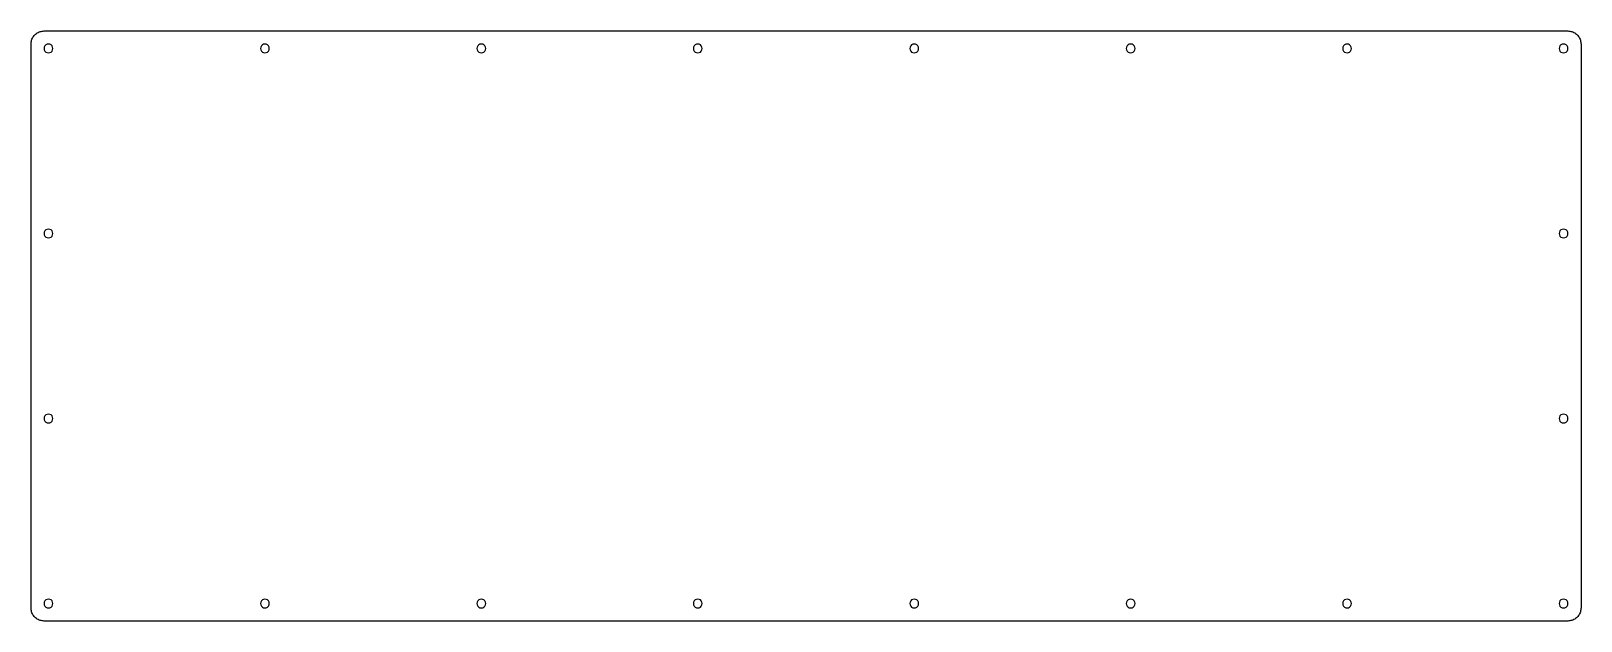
# Model space of a CAD drawing. Extents: x 0 to 355, y 0 to 135.
import ezdxf

# ---------------------------------------------------------------- set-up
doc = ezdxf.new("R2010")
doc.units = 0
doc.layers.get('0').update_dxf_attribs({"linetype": 'CONTINUOUS'})

msp = doc.modelspace()

# ---------------------------------------------------------------- linework, layer by layer
at = {"color": 0}
for p, q in [((1.33119, 134.8), (1.52687, 134.929)), ((1.52687, 134.929), (1.73357, 135.045)), ((1.73357, 135.045), (1.94717, 135.143)), ((1.94717, 135.143), (2.16765, 135.225)), ((2.16765, 135.225), (2.39503, 135.289)), ((2.39503, 135.289), (2.62516, 135.336)), ((2.62516, 135.336), (2.85943, 135.362)), ((2.85943, 135.362), (3.09507, 135.371)), ((3.09507, 135.371), (351.896, 135.371)), ((351.896, 135.371), (352.132, 135.362)), ((352.132, 135.362), (352.366, 135.336)), ((352.366, 135.336), (352.596, 135.289)), ((352.596, 135.289), (352.824, 135.225)), ((352.824, 135.225), (353.046, 135.143)), ((353.046, 135.143), (353.258, 135.045)), ((353.258, 135.045), (353.466, 134.929)), ((353.466, 134.929), (353.66, 134.8)), ((0.095085, 132.372), (0.104731, 132.607)), ((0.095085, 3.30867), (0.095085, 132.372)), ((0.104731, 132.607), (0.130914, 132.842)), ((0.130914, 132.842), (0.177767, 133.072)), ((0.177767, 133.072), (0.241157, 133.299)), ((0.241157, 133.299), (0.323839, 133.519)), ((0.323839, 133.519), (0.421679, 133.733)), ((0.421679, 133.733), (0.537436, 133.94)), ((0.537436, 133.94), (0.666972, 134.136)), ((0.666972, 134.136), (0.813043, 134.32)), ((0.813043, 134.32), (0.972894, 134.494)), ((0.972894, 134.494), (1.14653, 134.654)), ((1.14653, 134.654), (1.33119, 134.8)), ((3.14331, 131.681), (3.09507, 131.371)), ((3.09507, 131.371), (3.14331, 131.063)), ((3.28386, 131.96), (3.14331, 131.681)), ((3.50711, 132.183), (3.28386, 131.96)), ((3.78548, 132.323), (3.50711, 132.183)), ((4.09554, 132.372), (3.78548, 132.323)), ((4.40422, 132.323), (4.09554, 132.372)), ((4.68256, 132.183), (4.40422, 132.323)), ((4.90442, 131.96), (4.68256, 132.183)), ((5.04638, 131.681), (4.90442, 131.96)), ((5.09598, 131.371), (5.04638, 131.681)), ((5.04638, 131.063), (5.09598, 131.371)), ((52.6867, 131.681), (52.6383, 131.371)), ((52.6383, 131.371), (52.6867, 131.063)), ((52.8285, 131.96), (52.6867, 131.681)), ((53.0504, 132.183), (52.8285, 131.96)), ((53.3287, 132.323), (53.0504, 132.183)), ((53.6388, 132.372), (53.3287, 132.323)), ((53.9475, 132.323), (53.6388, 132.372)), ((54.2258, 132.183), (53.9475, 132.323)), ((54.4477, 131.96), (54.2258, 132.183)), ((54.5895, 131.681), (54.4477, 131.96)), ((54.6379, 131.371), (54.5895, 131.681)), ((54.5895, 131.063), (54.6379, 131.371)), ((102.23, 131.681), (102.181, 131.371)), ((102.181, 131.371), (102.23, 131.063)), ((102.372, 131.96), (102.23, 131.681)), ((102.593, 132.183), (102.372, 131.96)), ((102.872, 132.323), (102.593, 132.183)), ((103.182, 132.372), (102.872, 132.323)), ((103.491, 132.323), (103.182, 132.372)), ((103.769, 132.183), (103.491, 132.323)), ((103.991, 131.96), (103.769, 132.183)), ((104.133, 131.681), (103.991, 131.96)), ((104.181, 131.371), (104.133, 131.681)), ((104.133, 131.063), (104.181, 131.371)), ((151.773, 131.681), (151.725, 131.371)), ((151.725, 131.371), (151.773, 131.063)), ((151.915, 131.96), (151.773, 131.681)), ((152.137, 132.183), (151.915, 131.96)), ((152.415, 132.323), (152.137, 132.183)), ((152.724, 132.372), (152.415, 132.323)), ((153.034, 132.323), (152.724, 132.372)), ((153.311, 132.183), (153.034, 132.323)), ((153.534, 131.96), (153.311, 132.183)), ((153.676, 131.681), (153.534, 131.96)), ((153.724, 131.371), (153.676, 131.681)), ((153.676, 131.063), (153.724, 131.371)), ((201.315, 131.681), (201.268, 131.371)), ((201.268, 131.371), (201.315, 131.063)), ((201.458, 131.96), (201.315, 131.681)), ((201.68, 132.183), (201.458, 131.96)), ((201.957, 132.323), (201.68, 132.183)), ((202.267, 132.372), (201.957, 132.323)), ((202.577, 132.323), (202.267, 132.372)), ((202.854, 132.183), (202.577, 132.323)), ((203.076, 131.96), (202.854, 132.183)), ((203.218, 131.681), (203.076, 131.96)), ((203.267, 131.371), (203.218, 131.681)), ((203.218, 131.063), (203.267, 131.371)), ((250.858, 131.681), (250.81, 131.371)), ((250.81, 131.371), (250.858, 131.063)), ((251, 131.96), (250.858, 131.681)), ((251.222, 132.183), (251, 131.96)), ((251.499, 132.323), (251.222, 132.183)), ((251.809, 132.372), (251.499, 132.323)), ((252.119, 132.323), (251.809, 132.372)), ((252.397, 132.183), (252.119, 132.323)), ((252.619, 131.96), (252.397, 132.183)), ((252.761, 131.681), (252.619, 131.96)), ((252.809, 131.371), (252.761, 131.681)), ((252.761, 131.063), (252.809, 131.371)), ((300.401, 131.681), (300.353, 131.371)), ((300.353, 131.371), (300.401, 131.063)), ((300.543, 131.96), (300.401, 131.681)), ((300.765, 132.183), (300.543, 131.96)), ((301.044, 132.323), (300.765, 132.183)), ((301.353, 132.372), (301.044, 132.323)), ((301.662, 132.323), (301.353, 132.372)), ((301.941, 132.183), (301.662, 132.323)), ((302.162, 131.96), (301.941, 132.183)), ((302.304, 131.681), (302.162, 131.96)), ((302.354, 131.371), (302.304, 131.681)), ((302.304, 131.063), (302.354, 131.371)), ((349.945, 131.681), (349.896, 131.371)), ((349.896, 131.371), (349.945, 131.063)), ((350.086, 131.96), (349.945, 131.681)), ((350.308, 132.183), (350.086, 131.96)), ((350.587, 132.323), (350.308, 132.183)), ((350.897, 132.372), (350.587, 132.323)), ((351.205, 132.323), (350.897, 132.372)), ((351.484, 132.183), (351.205, 132.323)), ((351.706, 131.96), (351.484, 132.183)), ((351.847, 131.681), (351.706, 131.96)), ((351.896, 131.371), (351.847, 131.681)), ((351.847, 131.063), (351.896, 131.371)), ((353.66, 134.8), (353.843, 134.654)), ((353.843, 134.654), (354.02, 134.494)), ((354.02, 134.494), (354.178, 134.32)), ((354.178, 134.32), (354.323, 134.136)), ((354.323, 134.136), (354.453, 133.94)), ((354.453, 133.94), (354.57, 133.733)), ((354.57, 133.733), (354.669, 133.519)), ((354.669, 133.519), (354.75, 133.299)), ((354.75, 133.299), (354.813, 133.072)), ((354.813, 133.072), (354.859, 132.842)), ((354.859, 132.842), (354.887, 132.607)), ((354.887, 132.607), (354.894, 132.372)), ((354.894, 132.372), (354.894, 3.30867)), ((3.14331, 131.063), (3.28386, 130.784)), ((3.28386, 130.784), (3.50711, 130.562)), ((3.50711, 130.562), (3.78548, 130.42)), ((3.78548, 130.42), (4.09554, 130.371)), ((4.09554, 130.371), (4.40422, 130.42)), ((4.40422, 130.42), (4.68256, 130.562)), ((4.68256, 130.562), (4.90442, 130.784)), ((4.90442, 130.784), (5.04638, 131.063)), ((52.6867, 131.063), (52.8285, 130.784)), ((52.8285, 130.784), (53.0504, 130.562)), ((53.0504, 130.562), (53.3287, 130.42)), ((53.3287, 130.42), (53.6388, 130.371)), ((53.6388, 130.371), (53.9475, 130.42)), ((53.9475, 130.42), (54.2258, 130.562)), ((54.2258, 130.562), (54.4477, 130.784)), ((54.4477, 130.784), (54.5895, 131.063)), ((102.23, 131.063), (102.372, 130.784)), ((102.372, 130.784), (102.593, 130.562)), ((102.593, 130.562), (102.872, 130.42)), ((102.872, 130.42), (103.182, 130.371)), ((103.182, 130.371), (103.491, 130.42)), ((103.491, 130.42), (103.769, 130.562)), ((103.769, 130.562), (103.991, 130.784)), ((103.991, 130.784), (104.133, 131.063)), ((151.773, 131.063), (151.915, 130.784)), ((151.915, 130.784), (152.137, 130.562)), ((152.137, 130.562), (152.415, 130.42)), ((152.415, 130.42), (152.724, 130.371)), ((152.724, 130.371), (153.034, 130.42)), ((153.034, 130.42), (153.311, 130.562)), ((153.311, 130.562), (153.534, 130.784)), ((153.534, 130.784), (153.676, 131.063)), ((201.315, 131.063), (201.458, 130.784)), ((201.458, 130.784), (201.68, 130.562)), ((201.68, 130.562), (201.957, 130.42)), ((201.957, 130.42), (202.267, 130.371)), ((202.267, 130.371), (202.577, 130.42)), ((202.577, 130.42), (202.854, 130.562)), ((202.854, 130.562), (203.076, 130.784)), ((203.076, 130.784), (203.218, 131.063)), ((250.858, 131.063), (251, 130.784)), ((251, 130.784), (251.222, 130.562)), ((251.222, 130.562), (251.499, 130.42)), ((251.499, 130.42), (251.809, 130.371)), ((251.809, 130.371), (252.119, 130.42)), ((252.119, 130.42), (252.397, 130.562)), ((252.397, 130.562), (252.619, 130.784)), ((252.619, 130.784), (252.761, 131.063)), ((300.401, 131.063), (300.543, 130.784)), ((300.543, 130.784), (300.765, 130.562)), ((300.765, 130.562), (301.044, 130.42)), ((301.044, 130.42), (301.353, 130.371)), ((301.353, 130.371), (301.662, 130.42)), ((301.662, 130.42), (301.941, 130.562)), ((301.941, 130.562), (302.162, 130.784)), ((302.162, 130.784), (302.304, 131.063)), ((349.945, 131.063), (350.086, 130.784)), ((350.086, 130.784), (350.308, 130.562)), ((350.308, 130.562), (350.587, 130.42)), ((350.587, 130.42), (350.897, 130.371)), ((350.897, 130.371), (351.205, 130.42)), ((351.205, 130.42), (351.484, 130.562)), ((351.484, 130.562), (351.706, 130.784)), ((351.706, 130.784), (351.847, 131.063)), ((3.14331, 89.3258), (3.09507, 89.0171)), ((3.09507, 89.0171), (3.14331, 88.7084)), ((3.28386, 89.6056), (3.14331, 89.3258)), ((3.14331, 88.7084), (3.28386, 88.4287)), ((3.50711, 89.826), (3.28386, 89.6056)), ((3.78548, 89.9679), (3.50711, 89.826)), ((4.09554, 90.0176), (3.78548, 89.9679)), ((4.40422, 89.9679), (4.09554, 90.0176)), ((4.68256, 89.826), (4.40422, 89.9679)), ((4.90442, 89.6056), (4.68256, 89.826)), ((5.04638, 89.3258), (4.90442, 89.6056)), ((4.90442, 88.4287), (5.04638, 88.7084)), ((5.09598, 89.0171), (5.04638, 89.3258)), ((5.04638, 88.7084), (5.09598, 89.0171)), ((349.945, 89.3258), (349.896, 89.0171)), ((349.896, 89.0171), (349.945, 88.7084)), ((350.086, 89.6056), (349.945, 89.3258)), ((349.945, 88.7084), (350.086, 88.4287)), ((350.308, 89.826), (350.086, 89.6056)), ((350.587, 89.9679), (350.308, 89.826)), ((350.897, 90.0176), (350.587, 89.9679)), ((351.205, 89.9679), (350.897, 90.0176)), ((351.484, 89.826), (351.205, 89.9679)), ((351.706, 89.6056), (351.484, 89.826)), ((351.847, 89.3258), (351.706, 89.6056)), ((351.706, 88.4287), (351.847, 88.7084)), ((351.896, 89.0171), (351.847, 89.3258)), ((351.847, 88.7084), (351.896, 89.0171)), ((3.28386, 88.4287), (3.50711, 88.2082)), ((3.50711, 88.2082), (3.78548, 88.0664)), ((3.78548, 88.0664), (4.09554, 88.0166)), ((4.09554, 88.0166), (4.40422, 88.0664)), ((4.40422, 88.0664), (4.68256, 88.2082)), ((4.68256, 88.2082), (4.90442, 88.4287)), ((350.086, 88.4287), (350.308, 88.2082)), ((350.308, 88.2082), (350.587, 88.0664)), ((350.587, 88.0664), (350.897, 88.0166)), ((350.897, 88.0166), (351.205, 88.0664)), ((351.205, 88.0664), (351.484, 88.2082)), ((351.484, 88.2082), (351.706, 88.4287)), ((3.14331, 46.9717), (3.09507, 46.6619)), ((3.09507, 46.6619), (3.14331, 46.3532)), ((3.28386, 47.2504), (3.14331, 46.9717)), ((3.14331, 46.3532), (3.28386, 46.0745)), ((3.50711, 47.4719), (3.28386, 47.2504)), ((3.78548, 47.6141), (3.50711, 47.4719)), ((4.09554, 47.662), (3.78548, 47.6141)), ((4.40422, 47.6141), (4.09554, 47.662)), ((4.68256, 47.4719), (4.40422, 47.6141)), ((4.90442, 47.2504), (4.68256, 47.4719)), ((5.04638, 46.9717), (4.90442, 47.2504)), ((4.90442, 46.0745), (5.04638, 46.3532)), ((5.09598, 46.6619), (5.04638, 46.9717)), ((5.04638, 46.3532), (5.09598, 46.6619)), ((349.945, 46.9717), (349.896, 46.6619)), ((349.896, 46.6619), (349.945, 46.3532)), ((350.086, 47.2504), (349.945, 46.9717)), ((349.945, 46.3532), (350.086, 46.0745)), ((350.308, 47.4719), (350.086, 47.2504)), ((350.587, 47.6141), (350.308, 47.4719)), ((350.897, 47.662), (350.587, 47.6141)), ((351.205, 47.6141), (350.897, 47.662)), ((351.484, 47.4719), (351.205, 47.6141)), ((351.706, 47.2504), (351.484, 47.4719)), ((351.847, 46.9717), (351.706, 47.2504)), ((351.706, 46.0745), (351.847, 46.3532)), ((351.896, 46.6619), (351.847, 46.9717)), ((351.847, 46.3532), (351.896, 46.6619)), ((3.28386, 46.0745), (3.50711, 45.853)), ((3.50711, 45.853), (3.78548, 45.7108)), ((3.78548, 45.7108), (4.09554, 45.6629)), ((4.09554, 45.6629), (4.40422, 45.7108)), ((4.40422, 45.7108), (4.68256, 45.853)), ((4.68256, 45.853), (4.90442, 46.0745)), ((350.086, 46.0745), (350.308, 45.853)), ((350.308, 45.853), (350.587, 45.7108)), ((350.587, 45.7108), (350.897, 45.6629)), ((350.897, 45.6629), (351.205, 45.7108)), ((351.205, 45.7108), (351.484, 45.853)), ((351.484, 45.853), (351.706, 46.0745)), ((3.14331, 4.61779), (3.09507, 4.30773)), ((3.09507, 4.30773), (3.14331, 3.99905)), ((3.28386, 4.89617), (3.14331, 4.61779)), ((3.14331, 3.99905), (3.28386, 3.72071)), ((3.50711, 5.11665), (3.28386, 4.89617)), ((3.28386, 3.72071), (3.50711, 3.49884)), ((3.78548, 5.25861), (3.50711, 5.11665)), ((4.09554, 5.30821), (3.78548, 5.25861)), ((4.40422, 5.25861), (4.09554, 5.30821)), ((4.68256, 5.11665), (4.40422, 5.25861)), ((4.90442, 4.89617), (4.68256, 5.11665)), ((4.68256, 3.49884), (4.90442, 3.72071)), ((5.04638, 4.61779), (4.90442, 4.89617)), ((4.90442, 3.72071), (5.04638, 3.99905)), ((5.09598, 4.30773), (5.04638, 4.61779)), ((5.04638, 3.99905), (5.09598, 4.30773)), ((52.6867, 4.61779), (52.6383, 4.30773)), ((52.6383, 4.30773), (52.6867, 3.99905)), ((52.8285, 4.89617), (52.6867, 4.61779)), ((52.6867, 3.99905), (52.8285, 3.72071)), ((53.0504, 5.11665), (52.8285, 4.89617)), ((52.8285, 3.72071), (53.0504, 3.49884)), ((53.3287, 5.25861), (53.0504, 5.11665)), ((53.6388, 5.30821), (53.3287, 5.25861)), ((53.9475, 5.25861), (53.6388, 5.30821)), ((54.2258, 5.11665), (53.9475, 5.25861)), ((54.4477, 4.89617), (54.2258, 5.11665)), ((54.2258, 3.49884), (54.4477, 3.72071)), ((54.5895, 4.61779), (54.4477, 4.89617)), ((54.4477, 3.72071), (54.5895, 3.99905)), ((54.6379, 4.30773), (54.5895, 4.61779)), ((54.5895, 3.99905), (54.6379, 4.30773)), ((102.23, 4.61779), (102.181, 4.30773)), ((102.181, 4.30773), (102.23, 3.99905)), ((102.372, 4.89617), (102.23, 4.61779)), ((102.23, 3.99905), (102.372, 3.72071)), ((102.593, 5.11665), (102.372, 4.89617)), ((102.372, 3.72071), (102.593, 3.49884)), ((102.872, 5.25861), (102.593, 5.11665)), ((103.182, 5.30821), (102.872, 5.25861)), ((103.491, 5.25861), (103.182, 5.30821)), ((103.769, 5.11665), (103.491, 5.25861)), ((103.991, 4.89617), (103.769, 5.11665)), ((103.769, 3.49884), (103.991, 3.72071)), ((104.133, 4.61779), (103.991, 4.89617)), ((103.991, 3.72071), (104.133, 3.99905)), ((104.181, 4.30773), (104.133, 4.61779)), ((104.133, 3.99905), (104.181, 4.30773)), ((151.773, 4.61779), (151.725, 4.30773)), ((151.725, 4.30773), (151.773, 3.99905)), ((151.915, 4.89617), (151.773, 4.61779)), ((151.773, 3.99905), (151.915, 3.72071)), ((152.137, 5.11665), (151.915, 4.89617)), ((151.915, 3.72071), (152.137, 3.49884)), ((152.415, 5.25861), (152.137, 5.11665)), ((152.724, 5.30821), (152.415, 5.25861)), ((153.034, 5.25861), (152.724, 5.30821)), ((153.311, 5.11665), (153.034, 5.25861)), ((153.534, 4.89617), (153.311, 5.11665)), ((153.311, 3.49884), (153.534, 3.72071)), ((153.676, 4.61779), (153.534, 4.89617)), ((153.534, 3.72071), (153.676, 3.99905)), ((153.724, 4.30773), (153.676, 4.61779)), ((153.676, 3.99905), (153.724, 4.30773)), ((201.315, 4.61779), (201.268, 4.30773)), ((201.268, 4.30773), (201.315, 3.99905)), ((201.458, 4.89617), (201.315, 4.61779)), ((201.315, 3.99905), (201.458, 3.72071)), ((201.68, 5.11665), (201.458, 4.89617)), ((201.458, 3.72071), (201.68, 3.49884)), ((201.957, 5.25861), (201.68, 5.11665)), ((202.267, 5.30821), (201.957, 5.25861)), ((202.577, 5.25861), (202.267, 5.30821)), ((202.854, 5.11665), (202.577, 5.25861)), ((203.076, 4.89617), (202.854, 5.11665)), ((202.854, 3.49884), (203.076, 3.72071)), ((203.218, 4.61779), (203.076, 4.89617)), ((203.076, 3.72071), (203.218, 3.99905)), ((203.267, 4.30773), (203.218, 4.61779)), ((203.218, 3.99905), (203.267, 4.30773)), ((250.858, 4.61779), (250.81, 4.30773)), ((250.81, 4.30773), (250.858, 3.99905)), ((251, 4.89617), (250.858, 4.61779)), ((250.858, 3.99905), (251, 3.72071)), ((251.222, 5.11665), (251, 4.89617)), ((251, 3.72071), (251.222, 3.49884)), ((251.499, 5.25861), (251.222, 5.11665)), ((251.809, 5.30821), (251.499, 5.25861)), ((252.119, 5.25861), (251.809, 5.30821)), ((252.397, 5.11665), (252.119, 5.25861)), ((252.619, 4.89617), (252.397, 5.11665)), ((252.397, 3.49884), (252.619, 3.72071)), ((252.761, 4.61779), (252.619, 4.89617)), ((252.619, 3.72071), (252.761, 3.99905)), ((252.809, 4.30773), (252.761, 4.61779)), ((252.761, 3.99905), (252.809, 4.30773)), ((300.401, 4.61779), (300.353, 4.30773)), ((300.353, 4.30773), (300.401, 3.99905)), ((300.543, 4.89617), (300.401, 4.61779)), ((300.401, 3.99905), (300.543, 3.72071)), ((300.765, 5.11665), (300.543, 4.89617)), ((300.543, 3.72071), (300.765, 3.49884)), ((301.044, 5.25861), (300.765, 5.11665)), ((301.353, 5.30821), (301.044, 5.25861)), ((301.662, 5.25861), (301.353, 5.30821)), ((301.941, 5.11665), (301.662, 5.25861)), ((302.162, 4.89617), (301.941, 5.11665)), ((301.941, 3.49884), (302.162, 3.72071)), ((302.304, 4.61779), (302.162, 4.89617)), ((302.162, 3.72071), (302.304, 3.99905)), ((302.354, 4.30773), (302.304, 4.61779)), ((302.304, 3.99905), (302.354, 4.30773)), ((349.945, 4.61779), (349.896, 4.30773)), ((349.896, 4.30773), (349.945, 3.99905)), ((350.086, 4.89617), (349.945, 4.61779)), ((349.945, 3.99905), (350.086, 3.72071)), ((350.308, 5.11665), (350.086, 4.89617)), ((350.086, 3.72071), (350.308, 3.49884)), ((350.587, 5.25861), (350.308, 5.11665)), ((350.897, 5.30821), (350.587, 5.25861)), ((351.205, 5.25861), (350.897, 5.30821)), ((351.484, 5.11665), (351.205, 5.25861)), ((351.706, 4.89617), (351.484, 5.11665)), ((351.484, 3.49884), (351.706, 3.72071)), ((351.847, 4.61779), (351.706, 4.89617)), ((351.706, 3.72071), (351.847, 3.99905)), ((351.896, 4.30773), (351.847, 4.61779)), ((351.847, 3.99905), (351.896, 4.30773)), ((0.104731, 3.07303), (0.095085, 3.30867)), ((0.130914, 2.83876), (0.104731, 3.07303)), ((0.177767, 2.60863), (0.130914, 2.83876)), ((0.241157, 2.38125), (0.177767, 2.60863)), ((0.323839, 2.16076), (0.241157, 2.38125)), ((0.421679, 1.94579), (0.323839, 2.16076)), ((0.537436, 1.74184), (0.421679, 1.94579)), ((0.666972, 1.54478), (0.537436, 1.74184)), ((0.813043, 1.36012), (0.666972, 1.54478)), ((0.972894, 1.18787), (0.813043, 1.36012)), ((1.14653, 1.02664), (0.972894, 1.18787)), ((1.33119, 0.880565), (1.14653, 1.02664)), ((1.52687, 0.749653), (1.33119, 0.880565)), ((1.73357, 0.635275), (1.52687, 0.749653)), ((1.94717, 0.536056), (1.73357, 0.635275)), ((2.16765, 0.454752), (1.94717, 0.536056)), ((2.39503, 0.391365), (2.16765, 0.454752)), ((2.62516, 0.34451), (2.39503, 0.391365)), ((2.85943, 0.316949), (2.62516, 0.34451)), ((3.09507, 0.308681), (2.85943, 0.316949)), ((351.896, 0.308681), (3.09507, 0.308681)), ((3.50711, 3.49884), (3.78548, 3.3569)), ((3.78548, 3.3569), (4.09554, 3.30867)), ((4.09554, 3.30867), (4.40422, 3.3569)), ((4.40422, 3.3569), (4.68256, 3.49884)), ((53.0504, 3.49884), (53.3287, 3.3569)), ((53.3287, 3.3569), (53.6388, 3.30867)), ((53.6388, 3.30867), (53.9475, 3.3569)), ((53.9475, 3.3569), (54.2258, 3.49884)), ((102.593, 3.49884), (102.872, 3.3569)), ((102.872, 3.3569), (103.182, 3.30867)), ((103.182, 3.30867), (103.491, 3.3569)), ((103.491, 3.3569), (103.769, 3.49884)), ((152.137, 3.49884), (152.415, 3.3569)), ((152.415, 3.3569), (152.724, 3.30867)), ((152.724, 3.30867), (153.034, 3.3569)), ((153.034, 3.3569), (153.311, 3.49884)), ((201.68, 3.49884), (201.957, 3.3569)), ((201.957, 3.3569), (202.267, 3.30867)), ((202.267, 3.30867), (202.577, 3.3569)), ((202.577, 3.3569), (202.854, 3.49884)), ((251.222, 3.49884), (251.499, 3.3569)), ((251.499, 3.3569), (251.809, 3.30867)), ((251.809, 3.30867), (252.119, 3.3569)), ((252.119, 3.3569), (252.397, 3.49884)), ((300.765, 3.49884), (301.044, 3.3569)), ((301.044, 3.3569), (301.353, 3.30867)), ((301.353, 3.30867), (301.662, 3.3569)), ((301.662, 3.3569), (301.941, 3.49884)), ((350.308, 3.49884), (350.587, 3.3569)), ((350.587, 3.3569), (350.897, 3.30867)), ((350.897, 3.30867), (351.205, 3.3569)), ((351.205, 3.3569), (351.484, 3.49884)), ((352.132, 0.316949), (351.896, 0.308681)), ((352.366, 0.34451), (352.132, 0.316949)), ((352.596, 0.391365), (352.366, 0.34451)), ((352.824, 0.454752), (352.596, 0.391365)), ((353.046, 0.536056), (352.824, 0.454752)), ((353.258, 0.635275), (353.046, 0.536056)), ((353.466, 0.749653), (353.258, 0.635275)), ((353.66, 0.880565), (353.466, 0.749653)), ((353.843, 1.02664), (353.66, 0.880565)), ((354.02, 1.18787), (353.843, 1.02664)), ((354.178, 1.36012), (354.02, 1.18787)), ((354.323, 1.54478), (354.178, 1.36012)), ((354.453, 1.74184), (354.323, 1.54478)), ((354.57, 1.94579), (354.453, 1.74184)), ((354.669, 2.16076), (354.57, 1.94579)), ((354.75, 2.38125), (354.669, 2.16076)), ((354.813, 2.60863), (354.75, 2.38125)), ((354.859, 2.83876), (354.813, 2.60863)), ((354.887, 3.07303), (354.859, 2.83876)), ((354.894, 3.30867), (354.887, 3.07303))]:
    msp.add_line(p, q, dxfattribs=at)

doc.saveas('drawing.dxf')
